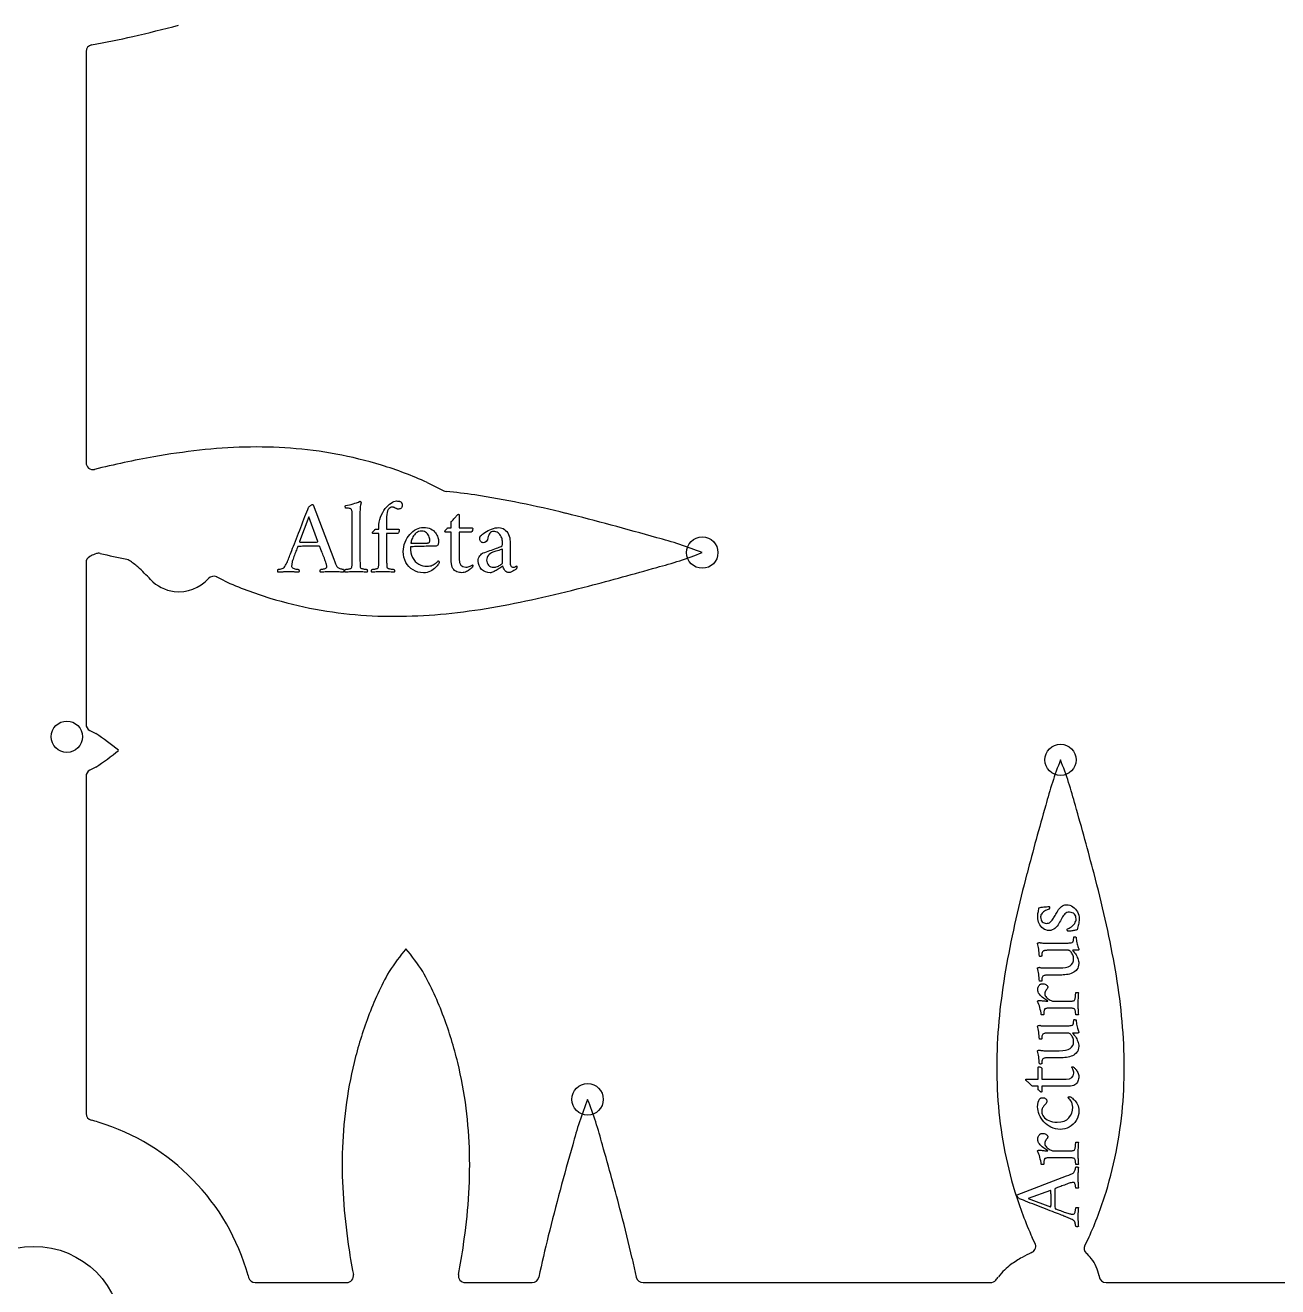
# Model space of a CAD drawing. Header units: millimetres. Extents: x -95 to 95, y -94 to 95.
# Drawn here: x -0.31 to 44.93, y 1.74 to 47.32 of the extents above; entities that cross this region are included whole.
import ezdxf

# ---------------------------------------------------------------- set-up
doc = ezdxf.new("R2010")
doc.units = ezdxf.units.MM
for name, color, linetype in [('CUT_INNER', 6, 'Continuous'), ('CUT_OUTER', 1, 'Continuous'), ('ENGRAVE', 7, 'Continuous'), ('TEXT', 5, 'Continuous')]:
    doc.layers.add(name, color=color, linetype=linetype)

msp = doc.modelspace()

# ---------------------------------------------------------------- linework, layer by layer
at = {"layer": 'CUT_INNER'}
for points in [[(1.89, 46.37), (1.89, 31.52)], [(14.206, 30.805), (14.807, 30.5)], [(1.89, 27.905), (1.89, 22.064)], [(2.027, 28.129), (2.014, 28.122)], [(2.262, 28.231), (2.202, 28.21)], [(6.886, 27.246), (6.608, 27.387)], [(2.027, 21.841), (2.238, 21.734), (2.243, 21.731)], [(2.243, 20.515), (2.238, 20.512), (2.027, 20.405)], [(1.89, 20.182), (1.89, 8.001)], [(36.164, 3.32), (36.062, 3.519)], [(38.109, 3.519), (37.967, 3.24)], [(21.617, 2.759), (21.763, 2.087)], [(7.742, 2.141), (7.759, 2.076)], [(8.001, 1.89), (11.3, 1.89)], [(15.587, 1.89), (18.001, 1.89)], [(22.007, 1.89), (34.557, 1.89)], [(38.48, 2.13), (38.484, 2.107)], [(38.731, 1.89), (49.015, 1.89)]]:
    msp.add_lwpolyline(points, dxfattribs=at)
msp.add_circle((0, 0), 3.2, dxfattribs=at)
for centre, radius, start, end in [((0.001, 27.004), 55.21, 356.5688, 87.7688), ((-8.846, 101.226), 55.708, 282.8934, 284.6343), ((2.14, 46.37), 0.25, 100.8331, 180), ((-3.532, 77.822), 31.71, 280.2171, 282.9694), ((8.717, 7.275), 24.843, 96.3093, 100.1412), ((8.13, 12.558), 19.527, 91.4646, 96.3009), ((8.051, 15.426), 16.659, 85.7895, 91.4474), ((8.147, 16.806), 15.275, 79.549, 85.7682), ((2.14, 31.52), 0.25, 180, 283.3295), ((10.472, -2.54), 34.814, 100.1408, 103.7492), ((8.246, 17.356), 14.716, 72.9472, 79.5389), ((8.57, 18.364), 13.658, 65.6298, 73.0077), ((14.92, 30.723), 0.25, 243.0883, 264.9022), ((13.767, 16.67), 13.85, 81.0108, 85.319), ((11.706, 1.624), 29.035, 78.3392, 81.6318), ((8.841, -12.274), 43.225, 76.11, 78.3432), ((1.238, -43.092), 74.967, 74.82795, 76.124), ((-10.973, -88.532), 122.019, 74.07625, 74.87799), ((18.868, 14.88), 14.392, 68.4851, 75.3655), ((18.865, 41.667), 14.401, 284.6324, 291.5138), ((2.14, 27.905), 0.25, 120.1713, 180), ((2.838, 26.61), 1.721, 111.6708, 118.0935), ((2.345, 27.995), 0.25, 76.6705, 109.2291), ((8.383, 52.828), 25.306, 256.3307, 258.5562), ((3.309, 27.78), 0.25, 55.0999, 77.7877), ((1.912, 25.672), 2.779, 48.3921, 56.338), ((0.144, 23.639), 5.473, 41.8727, 48.6957), ((6.495, 27.164), 0.25, 63.0883, 136.5131), ((-7.343, 131.999), 108.454, 284.62286, 285.97313), ((5.248, 28.272), 1.42, 223.6319, 262.8055), ((5.247, 28.268), 1.416, 262.8162, 318.8569), ((12.522, 39.687), 13.658, 245.6298, 253.0077), ((5.963, 80.96), 55.708, 282.8934, 284.6343), ((12.846, 40.695), 14.716, 252.9472, 259.5389), ((10.617, 60.605), 34.829, 280.1411, 282.9016), ((12.945, 41.245), 15.275, 259.549, 265.7682), ((13.04, 42.625), 16.659, 265.7895, 271.4474), ((12.962, 45.492), 19.527, 271.4646, 276.3009), ((12.375, 50.775), 24.843, 276.3093, 280.1412), ((2.14, 22.064), 0.25, 180, 243.0883), ((-4.556, 11.689), 12.127, 51.0741, 55.9038), ((-3.502, 29.134), 10.358, 303.6833, 309.3388), ((50.475, 15.5), 14.392, 158.4851, 165.3655), ((23.688, 15.497), 14.401, 14.6324, 21.5138), ((2.14, 20.182), 0.25, 116.9117, 180), ((146.995, -12.4), 114.859, 164.06374, 165.33866), ((-66.645, -10.71), 108.454, 14.62286, 15.97313), ((89.81, 2.587), 55.744, 165.3647, 167.1034), ((-15.605, 2.595), 55.708, 12.8934, 14.6343), ((69.446, 7.245), 34.853, 167.0953, 169.8519), ((4.749, 7.25), 34.829, 10.1411, 12.9016), ((22.878, 6.333), 12.127, 141.0741, 145.9038), ((5.433, 7.386), 10.358, 33.6833, 39.3388), ((59.609, 9.005), 24.86, 169.8518, 173.6783), ((14.579, 9.008), 24.843, 6.3093, 10.1412), ((23.058, 7.425), 11.707, 150.8308, 159.6759), ((3.822, 7.421), 11.715, 20.2893, 29.1677), ((25.576, 6.434), 14.413, 159.4599, 166.3012), ((1.306, 6.433), 14.418, 13.671, 20.5066), ((54.321, 9.594), 19.54, 173.6867, 178.517), ((19.862, 9.595), 19.527, 1.4646, 6.3009), ((51.449, 9.673), 16.666, 178.5342, 184.1868), ((22.73, 9.673), 16.659, 355.7895, 1.4474), ((26.09, 6.306), 14.942, 166.291, 172.7042), ((0.795, 6.306), 14.944, 7.2704, 13.6809), ((33.393, 3.233), 14.392, 158.4851, 165.3655), ((6.607, 3.23), 14.401, 14.6324, 21.5138), ((50.065, 9.578), 15.279, 184.2082, 190.4241), ((24.11, 9.577), 15.275, 349.549, 355.7682), ((2.14, 8.001), 0.25, 180, 255.2344), ((0.701, 2.415), 5.518, 72.7936, 75.5663), ((26.963, 6.2), 15.822, 172.7229, 178.6949), ((-0.081, 6.199), 15.827, 1.2838, 7.2516), ((0, 0), 8.032, 15.4578, 73.1141), ((136.805, -26.608), 122.019, 164.07625, 164.87799), ((-83.726, -22.977), 108.454, 14.62286, 15.97313), ((29.003, 6.16), 17.862, 178.7153, 183.9918), ((-2.126, 6.16), 17.872, 355.9927, 1.2634), ((49.513, 9.479), 14.719, 190.4343, 197.0232), ((24.66, 9.479), 14.716, 342.9472, 349.5389), ((91.366, -14.396), 74.967, 164.82795, 166.124), ((48.507, 9.156), 13.662, 196.9624, 204.3697), ((25.668, 9.154), 13.658, 335.6298, 343.0077), ((32.918, 6.438), 21.787, 184.0048, 188.3547), ((-6.046, 6.439), 21.802, 351.6358, 355.9798), ((-32.686, -9.672), 55.708, 12.8934, 14.6343), ((30.39, 5.926), 19.212, 187.9391, 191.2213), ((-3.486, 5.922), 19.195, 348.7783, 352.0509), ((56.791, -5.904), 39.365, 166.0551, 168.2876), ((35.941, 3.206), 0.25, 299.9102, 26.9117), ((38.19, 3.127), 0.25, 153.0883, 227.0055), ((37.473, -0.364), 3.629, 119.2764, 126.8527), ((38.128, -1.503), 4.943, 115.0498, 119.4512), ((35.799, 3.489), 0.566, 294.6902, 298.0704), ((37.158, 1.942), 1.322, 38.1174, 49.2807), ((37.086, 1.879), 1.417, 10.1952, 38.3202), ((36.685, 0.632), 2.357, 133.3777, 141.4863), ((36.968, 0.325), 2.775, 127.0595, 133.2792), ((8.001, 2.14), 0.25, 194.7656, 270), ((11.3, 2.14), 0.25, 270, 10.8331), ((15.587, 2.14), 0.25, 169.1669, 270), ((18.001, 2.14), 0.25, 270, 347.7877), ((22.007, 2.14), 0.25, 192.2123, 270), ((34.557, 2.14), 0.25, 270, 319.883), ((27.534, 7.585), 9.136, 322.1481, 323.1013), ((38.731, 2.14), 0.25, 187.6305, 270)]:
    msp.add_arc(centre, radius, start, end, dxfattribs=at)
at = {"layer": 'CUT_OUTER'}
msp.add_arc((0, 0), 94.5, 1.40671, 88.24265, dxfattribs=at)
at = {"layer": 'ENGRAVE'}
for centre, radius in [((0, 27.004), 62.336), ((24.147, 28.269), 0.567), ((1.197, 21.615), 0.567), ((37.086, 20.779), 0.567), ((20.004, 8.512), 0.567)]:
    msp.add_circle(centre, radius, dxfattribs=at)
at = {"layer": 'TEXT'}
for points in [[(11.502, 29.621), (11.502, 29.642), (11.501, 29.666), (11.501, 29.692), (11.5, 29.72), (11.498, 29.748), (11.495, 29.773), (11.49, 29.794), (11.483, 29.813), (11.472, 29.831), (11.455, 29.846), (11.432, 29.858), (11.402, 29.865), (11.368, 29.87), (11.334, 29.874), (11.298, 29.876), (11.261, 29.877), (11.259, 29.88), (11.258, 29.888), (11.256, 29.903), (11.255, 29.924), (11.255, 29.945), (11.257, 29.96), (11.26, 29.97), (11.265, 29.974), (11.334, 29.984), (11.402, 29.996), (11.469, 30.011), (11.536, 30.029), (11.601, 30.05), (11.664, 30.072), (11.725, 30.096), (11.784, 30.121), (11.792, 30.12), (11.799, 30.116), (11.806, 30.11), (11.812, 30.101), (11.818, 30.09), (11.822, 30.08), (11.825, 30.071), (11.826, 30.061), (11.824, 30.056), (11.82, 30.04), (11.814, 30.015), (11.805, 29.978), (11.796, 29.932), (11.789, 29.878), (11.786, 29.814), (11.784, 29.741), (11.784, 27.994), (11.784, 27.953), (11.785, 27.914), (11.785, 27.876), (11.786, 27.84), (11.788, 27.806), (11.791, 27.775), (11.796, 27.747), (11.803, 27.723), (11.809, 27.714), (11.82, 27.705), (11.836, 27.697), (11.858, 27.689), (11.882, 27.682), (11.906, 27.677), (11.932, 27.672), (11.959, 27.669), (11.985, 27.666), (12.006, 27.664), (12.023, 27.663), (12.036, 27.663), (12.041, 27.654), (12.045, 27.642), (12.048, 27.628), (12.05, 27.61), (12.05, 27.593), (12.047, 27.578), (12.043, 27.567), (12.036, 27.558), (11.982, 27.561), (11.93, 27.565), (11.882, 27.568), (11.837, 27.571), (11.792, 27.573), (11.745, 27.575), (11.694, 27.576), (11.641, 27.576), (11.59, 27.576), (11.541, 27.575), (11.495, 27.573), (11.451, 27.571), (11.407, 27.568), (11.359, 27.565), (11.308, 27.561), (11.253, 27.558), (11.247, 27.567), (11.242, 27.578), (11.24, 27.593), (11.24, 27.61), (11.242, 27.628), (11.244, 27.642), (11.248, 27.654), (11.253, 27.663), (11.267, 27.663), (11.283, 27.664), (11.304, 27.666), (11.329, 27.669), (11.355, 27.672), (11.38, 27.677), (11.406, 27.682), (11.43, 27.689), (11.452, 27.697), (11.468, 27.705), (11.478, 27.714), (11.483, 27.723), (11.49, 27.747), (11.495, 27.775), (11.498, 27.806), (11.5, 27.84), (11.501, 27.876), (11.501, 27.914), (11.502, 27.953), (11.502, 27.994)], [(13.102, 30.133), (13.14, 30.132), (13.17, 30.131), (13.193, 30.128), (13.209, 30.125), (13.222, 30.12), (13.238, 30.112), (13.255, 30.101), (13.275, 30.087), (13.281, 30.081), (13.287, 30.072), (13.293, 30.06), (13.3, 30.046), (13.305, 30.031), (13.309, 30.016), (13.312, 30.001), (13.313, 29.986), (13.309, 29.942), (13.299, 29.906), (13.282, 29.88), (13.258, 29.863), (13.232, 29.853), (13.208, 29.845), (13.186, 29.84), (13.166, 29.839), (13.153, 29.84), (13.139, 29.842), (13.126, 29.845), (13.113, 29.85), (13.1, 29.856), (13.086, 29.863), (13.072, 29.869), (13.057, 29.877), (13.042, 29.885), (13.029, 29.893), (13.018, 29.898), (13.008, 29.903), (12.997, 29.906), (12.984, 29.909), (12.969, 29.91), (12.951, 29.91), (12.911, 29.905), (12.874, 29.889), (12.839, 29.862), (12.806, 29.824), (12.779, 29.775), (12.761, 29.716), (12.75, 29.645), (12.748, 29.564), (12.748, 29.109), (13.185, 29.109), (13.191, 29.107), (13.196, 29.101), (13.199, 29.092), (13.2, 29.078), (13.2, 29.075), (13.2, 29.072), (13.2, 29.069), (13.2, 29.067), (13.197, 29.038), (13.188, 29.01), (13.172, 28.983), (13.151, 28.958), (12.748, 28.958), (12.748, 27.994), (12.748, 27.953), (12.748, 27.914), (12.749, 27.876), (12.75, 27.84), (12.752, 27.806), (12.755, 27.775), (12.76, 27.747), (12.767, 27.723), (12.773, 27.714), (12.785, 27.705), (12.802, 27.697), (12.825, 27.689), (12.851, 27.682), (12.878, 27.677), (12.906, 27.672), (12.934, 27.669), (12.961, 27.666), (12.984, 27.664), (13.002, 27.663), (13.015, 27.663), (13.02, 27.654), (13.024, 27.642), (13.027, 27.628), (13.028, 27.61), (13.028, 27.593), (13.026, 27.578), (13.022, 27.567), (13.015, 27.558), (12.96, 27.561), (12.907, 27.565), (12.856, 27.568), (12.808, 27.571), (12.76, 27.573), (12.71, 27.575), (12.659, 27.576), (12.605, 27.576), (12.553, 27.576), (12.505, 27.575), (12.458, 27.573), (12.415, 27.571), (12.371, 27.568), (12.323, 27.565), (12.272, 27.561), (12.217, 27.558), (12.211, 27.567), (12.206, 27.578), (12.204, 27.593), (12.204, 27.61), (12.206, 27.628), (12.208, 27.642), (12.212, 27.654), (12.217, 27.663), (12.23, 27.663), (12.247, 27.664), (12.268, 27.666), (12.292, 27.669), (12.319, 27.672), (12.344, 27.677), (12.369, 27.682), (12.394, 27.689), (12.416, 27.697), (12.432, 27.705), (12.442, 27.714), (12.447, 27.723), (12.454, 27.747), (12.459, 27.775), (12.462, 27.806), (12.464, 27.84), (12.464, 27.876), (12.465, 27.914), (12.466, 27.953), (12.466, 27.994), (12.466, 28.958), (12.251, 28.958), (12.248, 28.959), (12.244, 28.961), (12.242, 28.965), (12.24, 28.971), (12.238, 28.977), (12.237, 28.983), (12.236, 28.988), (12.236, 28.992), (12.237, 28.997), (12.242, 29.005), (12.249, 29.015), (12.258, 29.028), (12.27, 29.042), (12.282, 29.055), (12.293, 29.069), (12.306, 29.082), (12.316, 29.094), (12.324, 29.102), (12.329, 29.107), (12.33, 29.109), (12.466, 29.109), (12.466, 29.18), (12.47, 29.278), (12.482, 29.373), (12.503, 29.465), (12.531, 29.553), (12.567, 29.637), (12.606, 29.715), (12.65, 29.788), (12.699, 29.856), (12.75, 29.917), (12.803, 29.972), (12.856, 30.019), (12.91, 30.059), (12.963, 30.091), (13.012, 30.114), (13.059, 30.128), (13.102, 30.133)], [(9.22, 28.081), (9.223, 28.087), (9.229, 28.104), (9.241, 28.133), (9.256, 28.173), (9.275, 28.223), (9.298, 28.282), (9.323, 28.349), (9.352, 28.423), (9.383, 28.505), (9.417, 28.59), (9.452, 28.681), (9.489, 28.775), (9.528, 28.873), (9.567, 28.972), (9.606, 29.073), (9.646, 29.174), (9.685, 29.276), (9.723, 29.375), (9.761, 29.473), (9.798, 29.568), (9.834, 29.659), (9.867, 29.745), (9.899, 29.825), (9.928, 29.899), (9.938, 29.915), (9.952, 29.931), (9.971, 29.949), (9.994, 29.967), (10.018, 29.983), (10.039, 29.995), (10.056, 30.002), (10.071, 30.005), (10.075, 30.005), (10.077, 30.004), (10.079, 30.004), (10.081, 30.003), (10.082, 30.002), (10.084, 30), (10.087, 29.999), (10.09, 29.997), (10.839, 28.032), (10.876, 27.935), (10.904, 27.863), (10.923, 27.814), (10.933, 27.791), (10.945, 27.771), (10.961, 27.752), (10.982, 27.735), (11.007, 27.719), (11.034, 27.705), (11.061, 27.694), (11.089, 27.684), (11.116, 27.676), (11.141, 27.67), (11.161, 27.666), (11.176, 27.664), (11.186, 27.663), (11.192, 27.652), (11.196, 27.639), (11.198, 27.623), (11.197, 27.605), (11.195, 27.587), (11.193, 27.573), (11.191, 27.563), (11.189, 27.558), (11.136, 27.561), (11.086, 27.565), (11.038, 27.568), (10.994, 27.571), (10.948, 27.573), (10.899, 27.575), (10.845, 27.576), (10.787, 27.576), (10.725, 27.576), (10.669, 27.575), (10.619, 27.573), (10.574, 27.571), (10.529, 27.568), (10.478, 27.565), (10.422, 27.561), (10.361, 27.558), (10.355, 27.567), (10.35, 27.578), (10.348, 27.593), (10.348, 27.61), (10.35, 27.628), (10.353, 27.642), (10.358, 27.654), (10.365, 27.663), (10.384, 27.664), (10.408, 27.666), (10.437, 27.67), (10.47, 27.676), (10.503, 27.683), (10.53, 27.692), (10.552, 27.701), (10.568, 27.712), (10.575, 27.721), (10.579, 27.733), (10.582, 27.747), (10.583, 27.765), (10.582, 27.785), (10.577, 27.81), (10.569, 27.842), (10.559, 27.879), (10.546, 27.921), (10.531, 27.965), (10.515, 28.012), (10.497, 28.062), (10.478, 28.113), (10.459, 28.162), (10.44, 28.211), (10.421, 28.26), (10.403, 28.306), (10.387, 28.347), (10.372, 28.385), (10.359, 28.418), (10.348, 28.445), (10.341, 28.464), (10.336, 28.476), (10.335, 28.48), (10.334, 28.48), (10.333, 28.482), (10.331, 28.484), (10.327, 28.487), (10.323, 28.491), (10.32, 28.493), (10.316, 28.494), (10.312, 28.495), (10.282, 28.497), (10.249, 28.498), (10.213, 28.498), (10.173, 28.499), (10.132, 28.499), (10.093, 28.499), (10.055, 28.499), (10.018, 28.499), (10.009, 28.499), (10, 28.499), (9.99, 28.499), (9.981, 28.499), (9.972, 28.499), (9.963, 28.499), (9.955, 28.499), (9.947, 28.499), (9.893, 28.499), (9.842, 28.498), (9.797, 28.498), (9.755, 28.497), (9.713, 28.496), (9.665, 28.494), (9.611, 28.491), (9.552, 28.487), (9.55, 28.487), (9.547, 28.486), (9.544, 28.484), (9.54, 28.482), (9.537, 28.479), (9.535, 28.478), (9.533, 28.477), (9.533, 28.476), (9.531, 28.471), (9.526, 28.457), (9.517, 28.434), (9.505, 28.401), (9.49, 28.361), (9.473, 28.319), (9.456, 28.272), (9.437, 28.222), (9.418, 28.171), (9.4, 28.122), (9.383, 28.074), (9.367, 28.028), (9.352, 27.983), (9.339, 27.942), (9.33, 27.904), (9.324, 27.87), (9.32, 27.84), (9.317, 27.813), (9.315, 27.789), (9.315, 27.768), (9.318, 27.749), (9.329, 27.731), (9.347, 27.716), (9.373, 27.703), (9.402, 27.691), (9.432, 27.682), (9.463, 27.675), (9.493, 27.671), (9.521, 27.667), (9.544, 27.665), (9.56, 27.663), (9.57, 27.663), (9.574, 27.657), (9.577, 27.647), (9.58, 27.634), (9.582, 27.616), (9.583, 27.597), (9.583, 27.581), (9.581, 27.568), (9.578, 27.558), (9.543, 27.559), (9.512, 27.561), (9.482, 27.563), (9.456, 27.565), (9.43, 27.567), (9.405, 27.569), (9.379, 27.571), (9.354, 27.573), (9.327, 27.574), (9.295, 27.575), (9.26, 27.576), (9.22, 27.576), (9.181, 27.576), (9.144, 27.575), (9.111, 27.574), (9.081, 27.573), (9.053, 27.571), (9.025, 27.569), (8.996, 27.567), (8.968, 27.565), (8.938, 27.563), (8.904, 27.561), (8.867, 27.559), (8.825, 27.558), (8.822, 27.563), (8.819, 27.573), (8.818, 27.587), (8.818, 27.605), (8.818, 27.623), (8.819, 27.639), (8.822, 27.652), (8.825, 27.663), (8.845, 27.664), (8.871, 27.667), (8.902, 27.672), (8.94, 27.68), (8.977, 27.69), (9.007, 27.702), (9.031, 27.717), (9.047, 27.735), (9.074, 27.771), (9.099, 27.81), (9.122, 27.851), (9.143, 27.895), (9.163, 27.939), (9.182, 27.985), (9.201, 28.032), (9.22, 28.081)], [(15.364, 29.158), (15.839, 29.158), (15.847, 29.155), (15.853, 29.147), (15.856, 29.134), (15.858, 29.116), (15.854, 29.088), (15.844, 29.061), (15.828, 29.034), (15.805, 29.007), (15.364, 29.007), (15.364, 28.043), (15.38, 27.911), (15.426, 27.817), (15.502, 27.761), (15.609, 27.742), (15.65, 27.744), (15.688, 27.75), (15.725, 27.761), (15.76, 27.776), (15.791, 27.792), (15.815, 27.805), (15.834, 27.816), (15.846, 27.825), (15.851, 27.822), (15.855, 27.817), (15.857, 27.811), (15.858, 27.802), (15.857, 27.783), (15.854, 27.767), (15.849, 27.755), (15.843, 27.746), (15.828, 27.73), (15.809, 27.711), (15.787, 27.69), (15.762, 27.667), (15.733, 27.643), (15.702, 27.621), (15.668, 27.6), (15.632, 27.58), (15.593, 27.564), (15.553, 27.552), (15.51, 27.545), (15.466, 27.543), (15.419, 27.545), (15.373, 27.551), (15.328, 27.561), (15.284, 27.576), (15.241, 27.597), (15.203, 27.623), (15.169, 27.657), (15.139, 27.697), (15.114, 27.745), (15.096, 27.801), (15.086, 27.867), (15.082, 27.942), (15.082, 29.007), (14.867, 29.007), (14.864, 29.008), (14.861, 29.01), (14.858, 29.014), (14.856, 29.02), (14.855, 29.026), (14.853, 29.032), (14.853, 29.037), (14.852, 29.041), (14.854, 29.046), (14.858, 29.054), (14.865, 29.064), (14.875, 29.077), (14.886, 29.091), (14.898, 29.104), (14.91, 29.118), (14.922, 29.131), (14.933, 29.143), (14.94, 29.151), (14.945, 29.156), (14.947, 29.158), (15.082, 29.158), (15.082, 29.387), (15.102, 29.409), (15.123, 29.432), (15.146, 29.457), (15.171, 29.483), (15.195, 29.51), (15.219, 29.536), (15.242, 29.561), (15.263, 29.585), (15.281, 29.606), (15.295, 29.621), (15.304, 29.631), (15.308, 29.636), (15.316, 29.642), (15.324, 29.647), (15.334, 29.65), (15.344, 29.651), (15.353, 29.65), (15.359, 29.648), (15.363, 29.644), (15.364, 29.64)], [(9.939, 29.56), (9.604, 28.664), (9.604, 28.664), (9.605, 28.663), (9.605, 28.66), (9.606, 28.657), (9.607, 28.654), (9.609, 28.651), (9.61, 28.65), (9.612, 28.649), (9.649, 28.648), (9.691, 28.646), (9.735, 28.645), (9.783, 28.644), (9.831, 28.643), (9.873, 28.642), (9.911, 28.642), (9.943, 28.642), (9.985, 28.642), (10.025, 28.643), (10.063, 28.644), (10.099, 28.646), (10.135, 28.647), (10.172, 28.649), (10.211, 28.651), (10.252, 28.653), (10.255, 28.654), (10.258, 28.655), (10.26, 28.658), (10.261, 28.663), (10.262, 28.667), (10.263, 28.67), (10.263, 28.671), (10.263, 28.672)], [(13.606, 28.48), (13.61, 28.368), (13.624, 28.265), (13.649, 28.172), (13.685, 28.088), (13.73, 28.014), (13.782, 27.951), (13.841, 27.897), (13.908, 27.853), (13.979, 27.819), (14.052, 27.795), (14.129, 27.781), (14.209, 27.776), (14.258, 27.778), (14.306, 27.785), (14.351, 27.796), (14.393, 27.812), (14.433, 27.83), (14.469, 27.85), (14.502, 27.872), (14.532, 27.895), (14.559, 27.917), (14.58, 27.936), (14.598, 27.953), (14.611, 27.968), (14.614, 27.967), (14.618, 27.965), (14.622, 27.96), (14.628, 27.955), (14.634, 27.948), (14.638, 27.939), (14.641, 27.93), (14.642, 27.919), (14.64, 27.903), (14.636, 27.887), (14.629, 27.869), (14.619, 27.851), (14.6, 27.823), (14.576, 27.793), (14.547, 27.761), (14.514, 27.725), (14.476, 27.689), (14.433, 27.656), (14.385, 27.625), (14.333, 27.595), (14.276, 27.57), (14.215, 27.553), (14.15, 27.542), (14.081, 27.539), (13.976, 27.545), (13.878, 27.564), (13.786, 27.596), (13.7, 27.64), (13.622, 27.696), (13.553, 27.76), (13.492, 27.833), (13.441, 27.915), (13.399, 28.004), (13.37, 28.099), (13.352, 28.198), (13.347, 28.303), (13.351, 28.394), (13.363, 28.481), (13.384, 28.566), (13.412, 28.647), (13.448, 28.725), (13.489, 28.797), (13.534, 28.864), (13.586, 28.926), (13.64, 28.982), (13.698, 29.032), (13.758, 29.075), (13.821, 29.112), (13.884, 29.142), (13.947, 29.163), (14.009, 29.176), (14.069, 29.18), (14.149, 29.177), (14.22, 29.166), (14.285, 29.148), (14.342, 29.124), (14.393, 29.094), (14.438, 29.061), (14.478, 29.024), (14.512, 28.984), (14.54, 28.943), (14.564, 28.902), (14.584, 28.86), (14.598, 28.819), (14.609, 28.779), (14.617, 28.742), (14.621, 28.709), (14.623, 28.679), (14.622, 28.642), (14.618, 28.609), (14.612, 28.58), (14.604, 28.555), (14.592, 28.535), (14.577, 28.52), (14.557, 28.511), (14.532, 28.506), (14.511, 28.505), (14.482, 28.503), (14.444, 28.502), (14.399, 28.501), (14.347, 28.5), (14.292, 28.498), (14.233, 28.497), (14.171, 28.495), (14.107, 28.493), (14.044, 28.491), (13.981, 28.489), (13.919, 28.487), (13.859, 28.486), (13.804, 28.484), (13.754, 28.483), (13.708, 28.482), (13.669, 28.481), (13.639, 28.48), (13.618, 28.48), (13.606, 28.48)], [(13.625, 28.615), (14.224, 28.615), (14.24, 28.617), (14.255, 28.62), (14.269, 28.626), (14.282, 28.634), (14.293, 28.646), (14.301, 28.661), (14.307, 28.679), (14.31, 28.702), (14.31, 28.727), (14.306, 28.757), (14.297, 28.791), (14.284, 28.83), (14.267, 28.87), (14.245, 28.909), (14.219, 28.946), (14.188, 28.981), (14.152, 29.01), (14.11, 29.031), (14.063, 29.044), (14.009, 29.048), (13.953, 29.044), (13.903, 29.032), (13.857, 29.011), (13.817, 28.983), (13.781, 28.948), (13.75, 28.912), (13.722, 28.873), (13.698, 28.832), (13.678, 28.791), (13.662, 28.752), (13.648, 28.715), (13.638, 28.681), (13.631, 28.652), (13.627, 28.632), (13.624, 28.62), (13.625, 28.615)], [(16.803, 29.173), (16.855, 29.168), (16.905, 29.156), (16.953, 29.134), (17, 29.105), (17.044, 29.068), (17.084, 29.026), (17.119, 28.978), (17.149, 28.924), (17.174, 28.866), (17.191, 28.804), (17.202, 28.738), (17.205, 28.668), (17.205, 27.911), (17.207, 27.877), (17.212, 27.845), (17.22, 27.816), (17.232, 27.789), (17.247, 27.767), (17.267, 27.751), (17.29, 27.741), (17.318, 27.738), (17.343, 27.74), (17.365, 27.744), (17.385, 27.751), (17.401, 27.761), (17.415, 27.771), (17.426, 27.779), (17.434, 27.784), (17.439, 27.787), (17.442, 27.787), (17.445, 27.784), (17.448, 27.781), (17.45, 27.776), (17.452, 27.77), (17.453, 27.765), (17.454, 27.761), (17.454, 27.757), (17.453, 27.737), (17.449, 27.718), (17.443, 27.701), (17.435, 27.686), (17.422, 27.675), (17.405, 27.663), (17.385, 27.649), (17.362, 27.633), (17.336, 27.616), (17.31, 27.601), (17.283, 27.586), (17.256, 27.573), (17.23, 27.561), (17.205, 27.553), (17.182, 27.548), (17.16, 27.546), (17.122, 27.551), (17.085, 27.566), (17.051, 27.591), (17.019, 27.625), (16.991, 27.665), (16.968, 27.705), (16.95, 27.746), (16.938, 27.787), (16.928, 27.778), (16.913, 27.765), (16.893, 27.75), (16.869, 27.731), (16.84, 27.71), (16.81, 27.689), (16.777, 27.668), (16.742, 27.646), (16.707, 27.625), (16.671, 27.605), (16.636, 27.587), (16.601, 27.571), (16.568, 27.557), (16.537, 27.547), (16.508, 27.541), (16.483, 27.539), (16.396, 27.546), (16.316, 27.569), (16.243, 27.608), (16.178, 27.661), (16.123, 27.726), (16.084, 27.797), (16.061, 27.875), (16.053, 27.96), (16.057, 28.015), (16.069, 28.065), (16.088, 28.112), (16.116, 28.154), (16.146, 28.191), (16.177, 28.221), (16.208, 28.243), (16.238, 28.258), (16.292, 28.277), (16.349, 28.297), (16.41, 28.317), (16.473, 28.339), (16.537, 28.36), (16.599, 28.382), (16.659, 28.403), (16.716, 28.423), (16.769, 28.443), (16.814, 28.46), (16.852, 28.475), (16.882, 28.487), (16.895, 28.493), (16.906, 28.5), (16.914, 28.508), (16.919, 28.516), (16.923, 28.526), (16.925, 28.541), (16.926, 28.559), (16.927, 28.582), (16.927, 28.679), (16.924, 28.721), (16.916, 28.762), (16.904, 28.803), (16.885, 28.843), (16.863, 28.882), (16.837, 28.918), (16.806, 28.95), (16.773, 28.979), (16.735, 29.003), (16.696, 29.02), (16.655, 29.03), (16.611, 29.033), (16.567, 29.03), (16.529, 29.018), (16.497, 28.999), (16.471, 28.973), (16.45, 28.94), (16.433, 28.901), (16.418, 28.855), (16.407, 28.804), (16.384, 28.726), (16.347, 28.671), (16.297, 28.638), (16.234, 28.627), (16.206, 28.63), (16.181, 28.639), (16.16, 28.654), (16.142, 28.676), (16.128, 28.701), (16.118, 28.727), (16.112, 28.753), (16.11, 28.781), (16.11, 28.788), (16.112, 28.798), (16.114, 28.81), (16.117, 28.824), (16.121, 28.839), (16.126, 28.852), (16.131, 28.863), (16.136, 28.871), (16.168, 28.899), (16.205, 28.929), (16.248, 28.961), (16.298, 28.996), (16.353, 29.03), (16.411, 29.062), (16.472, 29.092), (16.537, 29.12), (16.604, 29.143), (16.67, 29.159), (16.737, 29.169), (16.803, 29.173)], [(16.607, 27.738), (16.64, 27.74), (16.674, 27.746), (16.709, 27.755), (16.746, 27.768), (16.782, 27.784), (16.816, 27.8), (16.846, 27.817), (16.874, 27.834), (16.897, 27.851), (16.914, 27.866), (16.924, 27.878), (16.927, 27.889), (16.927, 28.39), (16.889, 28.378), (16.846, 28.364), (16.798, 28.349), (16.746, 28.333), (16.695, 28.317), (16.651, 28.303), (16.614, 28.291), (16.584, 28.28), (16.537, 28.259), (16.495, 28.234), (16.456, 28.205), (16.422, 28.171), (16.394, 28.133), (16.374, 28.091), (16.362, 28.045), (16.358, 27.994), (16.363, 27.945), (16.376, 27.899), (16.399, 27.855), (16.43, 27.815), (16.468, 27.782), (16.51, 27.758), (16.556, 27.743), (16.607, 27.738)], [(36.263, 15.096), (36.264, 15.143), (36.267, 15.187), (36.271, 15.226), (36.278, 15.262), (36.286, 15.298), (36.293, 15.339), (36.3, 15.386), (36.307, 15.438), (36.346, 15.446), (36.389, 15.453), (36.434, 15.459), (36.483, 15.465), (36.533, 15.47), (36.581, 15.473), (36.627, 15.476), (36.672, 15.479), (36.68, 15.476), (36.685, 15.47), (36.688, 15.459), (36.69, 15.444), (36.689, 15.437), (36.689, 15.43), (36.688, 15.423), (36.686, 15.415), (36.684, 15.408), (36.681, 15.4), (36.677, 15.393), (36.672, 15.386), (36.641, 15.376), (36.608, 15.364), (36.575, 15.348), (36.539, 15.33), (36.505, 15.309), (36.473, 15.286), (36.444, 15.261), (36.418, 15.234), (36.397, 15.205), (36.381, 15.174), (36.372, 15.141), (36.369, 15.106), (36.372, 15.05), (36.384, 15.002), (36.402, 14.962), (36.428, 14.929), (36.46, 14.903), (36.495, 14.885), (36.534, 14.874), (36.577, 14.871), (36.618, 14.873), (36.654, 14.881), (36.687, 14.894), (36.715, 14.912), (36.741, 14.934), (36.765, 14.959), (36.787, 14.988), (36.807, 15.019), (36.827, 15.053), (36.848, 15.088), (36.869, 15.124), (36.891, 15.161), (36.914, 15.199), (36.938, 15.239), (36.963, 15.281), (36.99, 15.325), (37.019, 15.368), (37.049, 15.408), (37.083, 15.444), (37.118, 15.479), (37.157, 15.507), (37.2, 15.527), (37.246, 15.539), (37.297, 15.543), (37.362, 15.539), (37.423, 15.525), (37.481, 15.503), (37.535, 15.472), (37.584, 15.433), (37.628, 15.389), (37.666, 15.339), (37.699, 15.284), (37.725, 15.225), (37.743, 15.163), (37.755, 15.098), (37.758, 15.031), (37.757, 14.975), (37.753, 14.924), (37.746, 14.876), (37.736, 14.833), (37.725, 14.79), (37.714, 14.744), (37.704, 14.695), (37.693, 14.642), (37.673, 14.635), (37.649, 14.628), (37.622, 14.621), (37.591, 14.615), (37.558, 14.608), (37.525, 14.602), (37.492, 14.597), (37.458, 14.592), (37.425, 14.589), (37.396, 14.586), (37.371, 14.584), (37.349, 14.584), (37.34, 14.598), (37.333, 14.613), (37.329, 14.629), (37.328, 14.645), (37.328, 14.653), (37.33, 14.661), (37.332, 14.667), (37.335, 14.673), (37.369, 14.685), (37.404, 14.701), (37.44, 14.721), (37.477, 14.744), (37.512, 14.771), (37.544, 14.802), (37.573, 14.835), (37.599, 14.871), (37.621, 14.909), (37.637, 14.949), (37.646, 14.991), (37.649, 15.035), (37.645, 15.084), (37.634, 15.129), (37.614, 15.169), (37.588, 15.205), (37.553, 15.235), (37.512, 15.257), (37.465, 15.269), (37.41, 15.274), (37.361, 15.27), (37.317, 15.258), (37.279, 15.239), (37.244, 15.212), (37.214, 15.18), (37.185, 15.143), (37.157, 15.103), (37.132, 15.059), (37.107, 15.012), (37.081, 14.965), (37.055, 14.916), (37.028, 14.867), (36.997, 14.819), (36.963, 14.774), (36.926, 14.731), (36.886, 14.691), (36.841, 14.658), (36.79, 14.634), (36.733, 14.619), (36.669, 14.615), (36.61, 14.619), (36.554, 14.632), (36.502, 14.654), (36.454, 14.685), (36.411, 14.722), (36.373, 14.764), (36.34, 14.812), (36.312, 14.864), (36.291, 14.919), (36.275, 14.976), (36.266, 15.035), (36.263, 15.096)], [(36.655, 13.898), (36.653, 13.898), (36.65, 13.898), (36.647, 13.898), (36.642, 13.898), (36.624, 13.897), (36.604, 13.897), (36.582, 13.896), (36.558, 13.894), (36.534, 13.892), (36.513, 13.887), (36.492, 13.881), (36.474, 13.874), (36.453, 13.859), (36.436, 13.84), (36.424, 13.815), (36.416, 13.785), (36.412, 13.754), (36.409, 13.728), (36.407, 13.705), (36.406, 13.686), (36.401, 13.683), (36.393, 13.68), (36.382, 13.679), (36.367, 13.677), (36.352, 13.677), (36.339, 13.679), (36.329, 13.681), (36.321, 13.686), (36.317, 13.75), (36.312, 13.813), (36.305, 13.875), (36.297, 13.935), (36.288, 13.993), (36.277, 14.047), (36.266, 14.097), (36.253, 14.143), (36.255, 14.15), (36.261, 14.156), (36.272, 14.162), (36.287, 14.167), (36.303, 14.172), (36.316, 14.175), (36.326, 14.177), (36.334, 14.178), (36.347, 14.173), (36.365, 14.169), (36.388, 14.165), (36.416, 14.162), (36.448, 14.16), (36.48, 14.158), (36.514, 14.157), (36.55, 14.157), (37.249, 14.157), (37.267, 14.157), (37.29, 14.158), (37.32, 14.159), (37.357, 14.161), (37.397, 14.163), (37.434, 14.166), (37.471, 14.171), (37.506, 14.178), (37.524, 14.186), (37.538, 14.202), (37.548, 14.225), (37.553, 14.254), (37.557, 14.286), (37.559, 14.313), (37.562, 14.336), (37.564, 14.355), (37.564, 14.363), (37.564, 14.369), (37.564, 14.373), (37.564, 14.376), (37.566, 14.379), (37.57, 14.381), (37.575, 14.383), (37.581, 14.384), (37.587, 14.385), (37.593, 14.385), (37.597, 14.386), (37.601, 14.386), (37.604, 14.385), (37.61, 14.384), (37.618, 14.382), (37.629, 14.379), (37.639, 14.375), (37.647, 14.37), (37.651, 14.365), (37.652, 14.358), (37.655, 14.315), (37.661, 14.269), (37.669, 14.222), (37.68, 14.172), (37.692, 14.124), (37.703, 14.079), (37.715, 14.038), (37.726, 14), (37.736, 13.969), (37.742, 13.945), (37.747, 13.931), (37.748, 13.925), (37.747, 13.918), (37.743, 13.913), (37.737, 13.908), (37.729, 13.904), (37.72, 13.902), (37.711, 13.899), (37.702, 13.898), (37.693, 13.898), (37.54, 13.898), (37.534, 13.897), (37.529, 13.897), (37.526, 13.896), (37.524, 13.894), (37.524, 13.893), (37.523, 13.892), (37.523, 13.891), (37.523, 13.891), (37.547, 13.867), (37.572, 13.838), (37.597, 13.805), (37.623, 13.768), (37.649, 13.728), (37.672, 13.686), (37.692, 13.642), (37.711, 13.597), (37.725, 13.552), (37.736, 13.507), (37.742, 13.463), (37.745, 13.42), (37.741, 13.356), (37.729, 13.299), (37.709, 13.249), (37.681, 13.204), (37.648, 13.166), (37.609, 13.132), (37.566, 13.103), (37.518, 13.078), (37.466, 13.058), (37.413, 13.041), (37.358, 13.028), (37.301, 13.018), (37.243, 13.012), (37.187, 13.007), (37.132, 13.004), (37.079, 13.003), (36.655, 13.003), (36.637, 13.003), (36.616, 13.002), (36.593, 13.001), (36.567, 13), (36.54, 12.997), (36.516, 12.992), (36.494, 12.985), (36.474, 12.976), (36.453, 12.961), (36.436, 12.942), (36.424, 12.917), (36.416, 12.887), (36.412, 12.857), (36.409, 12.83), (36.407, 12.807), (36.406, 12.788), (36.401, 12.785), (36.393, 12.782), (36.382, 12.781), (36.367, 12.779), (36.352, 12.779), (36.339, 12.781), (36.329, 12.784), (36.321, 12.788), (36.317, 12.852), (36.312, 12.915), (36.305, 12.977), (36.297, 13.037), (36.288, 13.095), (36.277, 13.149), (36.266, 13.199), (36.253, 13.245), (36.254, 13.252), (36.259, 13.259), (36.268, 13.265), (36.28, 13.271), (36.293, 13.276), (36.304, 13.28), (36.313, 13.282), (36.321, 13.283), (36.334, 13.278), (36.353, 13.274), (36.379, 13.27), (36.41, 13.266), (36.444, 13.263), (36.479, 13.261), (36.514, 13.26), (36.55, 13.259), (37.041, 13.259), (37.166, 13.264), (37.272, 13.279), (37.361, 13.304), (37.432, 13.339), (37.487, 13.385), (37.526, 13.443), (37.549, 13.512), (37.557, 13.594), (37.555, 13.631), (37.55, 13.667), (37.541, 13.703), (37.528, 13.737), (37.512, 13.77), (37.495, 13.8), (37.476, 13.827), (37.454, 13.851), (37.433, 13.872), (37.412, 13.886), (37.392, 13.895), (37.373, 13.898)], [(36.263, 12.467), (36.265, 12.499), (36.27, 12.53), (36.279, 12.56), (36.292, 12.59), (36.307, 12.617), (36.324, 12.639), (36.342, 12.658), (36.362, 12.672), (36.369, 12.675), (36.378, 12.678), (36.388, 12.68), (36.399, 12.682), (36.411, 12.684), (36.424, 12.685), (36.437, 12.685), (36.451, 12.685), (36.493, 12.683), (36.53, 12.675), (36.56, 12.662), (36.584, 12.643), (36.602, 12.623), (36.614, 12.604), (36.622, 12.588), (36.625, 12.573), (36.623, 12.556), (36.619, 12.54), (36.611, 12.524), (36.601, 12.508), (36.589, 12.493), (36.579, 12.478), (36.569, 12.464), (36.56, 12.45), (36.552, 12.438), (36.544, 12.426), (36.537, 12.413), (36.531, 12.4), (36.526, 12.386), (36.522, 12.369), (36.52, 12.35), (36.519, 12.327), (36.523, 12.292), (36.534, 12.258), (36.553, 12.226), (36.579, 12.196), (36.609, 12.167), (36.641, 12.141), (36.675, 12.118), (36.71, 12.098), (36.744, 12.082), (36.773, 12.07), (36.798, 12.063), (36.819, 12.061), (37.335, 12.061), (37.372, 12.061), (37.407, 12.061), (37.442, 12.062), (37.475, 12.062), (37.506, 12.064), (37.534, 12.067), (37.559, 12.072), (37.581, 12.078), (37.589, 12.085), (37.597, 12.098), (37.604, 12.119), (37.611, 12.146), (37.618, 12.177), (37.623, 12.209), (37.627, 12.242), (37.63, 12.276), (37.633, 12.307), (37.634, 12.332), (37.635, 12.351), (37.635, 12.365), (37.644, 12.369), (37.654, 12.373), (37.667, 12.375), (37.683, 12.377), (37.699, 12.376), (37.712, 12.374), (37.723, 12.37), (37.731, 12.365), (37.728, 12.313), (37.725, 12.261), (37.722, 12.209), (37.719, 12.156), (37.717, 12.104), (37.715, 12.052), (37.714, 12.001), (37.714, 11.951), (37.714, 11.904), (37.715, 11.857), (37.717, 11.812), (37.719, 11.767), (37.722, 11.722), (37.725, 11.675), (37.728, 11.626), (37.731, 11.576), (37.723, 11.57), (37.712, 11.566), (37.699, 11.564), (37.683, 11.564), (37.667, 11.565), (37.654, 11.568), (37.644, 11.571), (37.635, 11.576), (37.635, 11.588), (37.634, 11.604), (37.633, 11.623), (37.63, 11.646), (37.627, 11.67), (37.623, 11.694), (37.618, 11.717), (37.611, 11.74), (37.604, 11.759), (37.597, 11.774), (37.589, 11.783), (37.581, 11.788), (37.559, 11.794), (37.534, 11.798), (37.506, 11.801), (37.475, 11.803), (37.442, 11.804), (37.407, 11.804), (37.372, 11.805), (37.335, 11.805), (36.714, 11.805), (36.695, 11.805), (36.674, 11.804), (36.651, 11.804), (36.625, 11.803), (36.599, 11.801), (36.576, 11.798), (36.556, 11.794), (36.539, 11.788), (36.525, 11.78), (36.513, 11.768), (36.504, 11.751), (36.497, 11.729), (36.491, 11.706), (36.487, 11.682), (36.484, 11.658), (36.483, 11.634), (36.482, 11.612), (36.482, 11.595), (36.481, 11.581), (36.481, 11.572), (36.476, 11.571), (36.468, 11.569), (36.456, 11.567), (36.44, 11.566), (36.425, 11.565), (36.411, 11.566), (36.401, 11.568), (36.392, 11.572), (36.383, 11.637), (36.371, 11.7), (36.357, 11.763), (36.341, 11.825), (36.323, 11.885), (36.302, 11.942), (36.279, 11.996), (36.253, 12.047), (36.254, 12.054), (36.258, 12.06), (36.264, 12.067), (36.273, 12.073), (36.283, 12.078), (36.292, 12.082), (36.3, 12.084), (36.307, 12.085), (36.316, 12.084), (36.332, 12.083), (36.355, 12.081), (36.386, 12.078), (36.42, 12.075), (36.454, 12.071), (36.489, 12.069), (36.524, 12.066), (36.556, 12.064), (36.582, 12.062), (36.601, 12.061), (36.614, 12.061), (36.619, 12.061), (36.622, 12.062), (36.624, 12.064), (36.625, 12.066), (36.624, 12.068), (36.624, 12.07), (36.623, 12.072), (36.621, 12.074), (36.585, 12.093), (36.547, 12.116), (36.507, 12.142), (36.466, 12.172), (36.426, 12.204), (36.388, 12.239), (36.354, 12.275), (36.323, 12.313), (36.296, 12.352), (36.278, 12.391), (36.267, 12.429), (36.263, 12.467)], [(36.655, 10.907), (36.653, 10.907), (36.65, 10.907), (36.647, 10.907), (36.642, 10.907), (36.624, 10.906), (36.604, 10.906), (36.582, 10.905), (36.558, 10.903), (36.534, 10.901), (36.513, 10.896), (36.492, 10.89), (36.474, 10.883), (36.453, 10.868), (36.436, 10.849), (36.424, 10.824), (36.416, 10.794), (36.412, 10.764), (36.409, 10.737), (36.407, 10.714), (36.406, 10.695), (36.401, 10.692), (36.393, 10.689), (36.382, 10.688), (36.367, 10.686), (36.352, 10.686), (36.339, 10.688), (36.329, 10.691), (36.321, 10.695), (36.317, 10.759), (36.312, 10.822), (36.305, 10.884), (36.297, 10.944), (36.288, 11.002), (36.277, 11.056), (36.266, 11.106), (36.253, 11.152), (36.255, 11.159), (36.261, 11.165), (36.272, 11.171), (36.287, 11.176), (36.303, 11.181), (36.316, 11.184), (36.326, 11.186), (36.334, 11.187), (36.347, 11.182), (36.365, 11.178), (36.388, 11.174), (36.416, 11.171), (36.448, 11.169), (36.48, 11.167), (36.514, 11.166), (36.55, 11.166), (37.249, 11.166), (37.267, 11.166), (37.29, 11.167), (37.32, 11.168), (37.357, 11.17), (37.397, 11.172), (37.434, 11.175), (37.471, 11.18), (37.506, 11.187), (37.524, 11.195), (37.538, 11.211), (37.548, 11.234), (37.553, 11.264), (37.557, 11.295), (37.559, 11.322), (37.562, 11.345), (37.564, 11.364), (37.564, 11.372), (37.564, 11.378), (37.564, 11.382), (37.564, 11.385), (37.566, 11.388), (37.57, 11.39), (37.575, 11.392), (37.581, 11.393), (37.587, 11.394), (37.593, 11.395), (37.597, 11.395), (37.601, 11.395), (37.604, 11.395), (37.61, 11.393), (37.618, 11.391), (37.629, 11.388), (37.639, 11.384), (37.647, 11.38), (37.651, 11.374), (37.652, 11.368), (37.655, 11.324), (37.661, 11.278), (37.669, 11.231), (37.68, 11.181), (37.692, 11.133), (37.703, 11.088), (37.715, 11.047), (37.726, 11.009), (37.736, 10.977), (37.742, 10.954), (37.747, 10.94), (37.748, 10.934), (37.747, 10.928), (37.743, 10.922), (37.737, 10.917), (37.729, 10.914), (37.72, 10.911), (37.711, 10.908), (37.702, 10.907), (37.693, 10.907), (37.54, 10.907), (37.534, 10.906), (37.529, 10.906), (37.526, 10.905), (37.524, 10.903), (37.524, 10.902), (37.523, 10.901), (37.523, 10.9), (37.523, 10.9), (37.547, 10.876), (37.572, 10.847), (37.597, 10.814), (37.623, 10.777), (37.649, 10.737), (37.672, 10.695), (37.692, 10.651), (37.711, 10.606), (37.725, 10.56), (37.736, 10.516), (37.742, 10.472), (37.745, 10.429), (37.741, 10.365), (37.729, 10.308), (37.709, 10.258), (37.681, 10.213), (37.648, 10.175), (37.609, 10.141), (37.566, 10.112), (37.518, 10.087), (37.466, 10.067), (37.413, 10.05), (37.358, 10.037), (37.301, 10.027), (37.243, 10.021), (37.187, 10.016), (37.132, 10.013), (37.079, 10.012), (36.655, 10.012), (36.637, 10.012), (36.616, 10.011), (36.593, 10.01), (36.567, 10.009), (36.54, 10.006), (36.516, 10.001), (36.494, 9.994), (36.474, 9.985), (36.453, 9.97), (36.436, 9.951), (36.424, 9.926), (36.416, 9.896), (36.412, 9.866), (36.409, 9.839), (36.407, 9.816), (36.406, 9.797), (36.401, 9.794), (36.393, 9.791), (36.382, 9.79), (36.367, 9.789), (36.352, 9.788), (36.339, 9.79), (36.329, 9.793), (36.321, 9.797), (36.317, 9.861), (36.312, 9.924), (36.305, 9.986), (36.297, 10.046), (36.288, 10.104), (36.277, 10.158), (36.266, 10.208), (36.253, 10.255), (36.254, 10.261), (36.259, 10.268), (36.268, 10.274), (36.28, 10.28), (36.293, 10.285), (36.304, 10.289), (36.313, 10.291), (36.321, 10.292), (36.334, 10.287), (36.353, 10.283), (36.379, 10.279), (36.41, 10.275), (36.444, 10.272), (36.479, 10.27), (36.514, 10.269), (36.55, 10.268), (37.041, 10.268), (37.166, 10.273), (37.272, 10.288), (37.361, 10.313), (37.432, 10.348), (37.487, 10.394), (37.526, 10.452), (37.549, 10.522), (37.557, 10.603), (37.555, 10.64), (37.55, 10.676), (37.541, 10.712), (37.528, 10.746), (37.512, 10.779), (37.495, 10.809), (37.476, 10.836), (37.454, 10.861), (37.433, 10.881), (37.412, 10.895), (37.392, 10.904), (37.373, 10.907)], [(36.28, 9.241), (36.28, 9.671), (36.282, 9.678), (36.289, 9.684), (36.301, 9.687), (36.317, 9.688), (36.343, 9.685), (36.368, 9.676), (36.392, 9.661), (36.416, 9.64), (36.416, 9.241), (37.291, 9.241), (37.41, 9.254), (37.495, 9.296), (37.547, 9.365), (37.564, 9.462), (37.562, 9.499), (37.556, 9.534), (37.546, 9.567), (37.533, 9.599), (37.519, 9.627), (37.507, 9.649), (37.496, 9.666), (37.489, 9.678), (37.491, 9.682), (37.495, 9.685), (37.501, 9.687), (37.509, 9.688), (37.526, 9.687), (37.541, 9.684), (37.552, 9.68), (37.56, 9.674), (37.575, 9.661), (37.592, 9.644), (37.611, 9.624), (37.632, 9.601), (37.654, 9.575), (37.674, 9.546), (37.693, 9.516), (37.711, 9.483), (37.725, 9.448), (37.736, 9.411), (37.742, 9.373), (37.745, 9.333), (37.743, 9.29), (37.737, 9.249), (37.727, 9.207), (37.714, 9.167), (37.696, 9.129), (37.671, 9.094), (37.641, 9.063), (37.605, 9.036), (37.561, 9.013), (37.51, 8.997), (37.45, 8.988), (37.383, 8.984), (36.416, 8.984), (36.416, 8.79), (36.416, 8.787), (36.413, 8.784), (36.41, 8.781), (36.404, 8.78), (36.399, 8.778), (36.394, 8.777), (36.389, 8.776), (36.386, 8.776), (36.381, 8.777), (36.374, 8.781), (36.365, 8.788), (36.353, 8.797), (36.341, 8.807), (36.328, 8.818), (36.316, 8.828), (36.304, 8.839), (36.293, 8.849), (36.286, 8.856), (36.281, 8.86), (36.28, 8.861), (36.28, 8.984), (36.072, 8.984), (36.052, 9.002), (36.031, 9.021), (36.008, 9.042), (35.984, 9.065), (35.96, 9.087), (35.937, 9.109), (35.914, 9.129), (35.892, 9.148), (35.873, 9.165), (35.859, 9.177), (35.85, 9.185), (35.846, 9.189), (35.84, 9.196), (35.836, 9.204), (35.833, 9.213), (35.833, 9.222), (35.833, 9.23), (35.835, 9.236), (35.838, 9.239), (35.843, 9.241)], [(36.434, 8.571), (36.475, 8.569), (36.509, 8.561), (36.537, 8.548), (36.558, 8.53), (36.574, 8.51), (36.585, 8.489), (36.592, 8.467), (36.594, 8.445), (36.591, 8.418), (36.582, 8.392), (36.567, 8.367), (36.546, 8.342), (36.524, 8.319), (36.504, 8.296), (36.486, 8.273), (36.471, 8.25), (36.454, 8.224), (36.44, 8.201), (36.428, 8.18), (36.42, 8.162), (36.414, 8.143), (36.41, 8.12), (36.407, 8.093), (36.406, 8.062), (36.41, 8.018), (36.423, 7.974), (36.444, 7.93), (36.473, 7.887), (36.51, 7.845), (36.553, 7.807), (36.604, 7.773), (36.662, 7.743), (36.727, 7.719), (36.799, 7.701), (36.877, 7.691), (36.963, 7.687), (37.098, 7.697), (37.215, 7.726), (37.312, 7.775), (37.389, 7.844), (37.449, 7.927), (37.492, 8.018), (37.518, 8.118), (37.526, 8.226), (37.522, 8.293), (37.51, 8.354), (37.49, 8.409), (37.461, 8.457), (37.431, 8.499), (37.403, 8.533), (37.379, 8.561), (37.359, 8.582), (37.359, 8.584), (37.362, 8.587), (37.365, 8.591), (37.371, 8.597), (37.377, 8.602), (37.385, 8.606), (37.394, 8.608), (37.403, 8.609), (37.417, 8.607), (37.432, 8.604), (37.448, 8.597), (37.465, 8.588), (37.49, 8.571), (37.517, 8.549), (37.547, 8.523), (37.579, 8.493), (37.611, 8.458), (37.642, 8.419), (37.67, 8.376), (37.697, 8.329), (37.719, 8.277), (37.735, 8.222), (37.745, 8.163), (37.748, 8.1), (37.742, 8.002), (37.724, 7.911), (37.694, 7.826), (37.652, 7.747), (37.601, 7.675), (37.542, 7.612), (37.476, 7.557), (37.403, 7.511), (37.325, 7.474), (37.244, 7.448), (37.161, 7.433), (37.075, 7.427), (36.986, 7.432), (36.9, 7.447), (36.819, 7.471), (36.742, 7.504), (36.671, 7.545), (36.604, 7.592), (36.542, 7.644), (36.485, 7.702), (36.433, 7.764), (36.388, 7.829), (36.35, 7.896), (36.317, 7.965), (36.292, 8.035), (36.274, 8.104), (36.263, 8.171), (36.259, 8.237), (36.264, 8.325), (36.28, 8.404), (36.306, 8.475), (36.341, 8.537), (36.347, 8.542), (36.356, 8.548), (36.366, 8.553), (36.379, 8.559), (36.392, 8.565), (36.406, 8.568), (36.42, 8.57), (36.434, 8.571)], [(36.263, 7.059), (36.265, 7.091), (36.27, 7.122), (36.279, 7.152), (36.292, 7.182), (36.307, 7.208), (36.324, 7.231), (36.342, 7.25), (36.362, 7.264), (36.369, 7.267), (36.378, 7.269), (36.388, 7.272), (36.399, 7.274), (36.411, 7.275), (36.424, 7.276), (36.437, 7.277), (36.451, 7.277), (36.493, 7.274), (36.53, 7.266), (36.56, 7.253), (36.584, 7.234), (36.602, 7.214), (36.614, 7.196), (36.622, 7.179), (36.625, 7.165), (36.623, 7.148), (36.619, 7.131), (36.611, 7.115), (36.601, 7.1), (36.589, 7.085), (36.579, 7.07), (36.569, 7.056), (36.56, 7.042), (36.552, 7.03), (36.544, 7.017), (36.537, 7.005), (36.531, 6.992), (36.526, 6.978), (36.522, 6.961), (36.52, 6.941), (36.519, 6.919), (36.523, 6.884), (36.534, 6.85), (36.553, 6.818), (36.579, 6.787), (36.609, 6.759), (36.641, 6.733), (36.675, 6.71), (36.71, 6.69), (36.744, 6.673), (36.773, 6.662), (36.798, 6.655), (36.819, 6.652), (37.335, 6.652), (37.372, 6.652), (37.407, 6.653), (37.442, 6.653), (37.475, 6.654), (37.506, 6.656), (37.534, 6.659), (37.559, 6.663), (37.581, 6.67), (37.589, 6.676), (37.597, 6.69), (37.604, 6.71), (37.611, 6.738), (37.618, 6.769), (37.623, 6.801), (37.627, 6.834), (37.63, 6.867), (37.633, 6.899), (37.634, 6.924), (37.635, 6.943), (37.635, 6.956), (37.644, 6.961), (37.654, 6.964), (37.667, 6.967), (37.683, 6.968), (37.699, 6.968), (37.712, 6.966), (37.723, 6.962), (37.731, 6.956), (37.728, 6.905), (37.725, 6.853), (37.722, 6.801), (37.719, 6.748), (37.717, 6.696), (37.715, 6.644), (37.714, 6.593), (37.714, 6.543), (37.714, 6.496), (37.715, 6.449), (37.717, 6.404), (37.719, 6.359), (37.722, 6.314), (37.725, 6.267), (37.728, 6.218), (37.731, 6.168), (37.723, 6.162), (37.712, 6.158), (37.699, 6.156), (37.683, 6.156), (37.667, 6.157), (37.654, 6.159), (37.644, 6.163), (37.635, 6.168), (37.635, 6.18), (37.634, 6.195), (37.633, 6.215), (37.63, 6.238), (37.627, 6.262), (37.623, 6.286), (37.618, 6.309), (37.611, 6.331), (37.604, 6.351), (37.597, 6.366), (37.589, 6.375), (37.581, 6.379), (37.559, 6.385), (37.534, 6.39), (37.506, 6.393), (37.475, 6.395), (37.442, 6.395), (37.407, 6.396), (37.372, 6.396), (37.335, 6.396), (36.714, 6.396), (36.695, 6.396), (36.674, 6.396), (36.651, 6.395), (36.625, 6.395), (36.599, 6.393), (36.576, 6.39), (36.556, 6.385), (36.539, 6.379), (36.525, 6.372), (36.513, 6.36), (36.504, 6.343), (36.497, 6.321), (36.491, 6.297), (36.487, 6.273), (36.484, 6.25), (36.483, 6.226), (36.482, 6.204), (36.482, 6.186), (36.481, 6.173), (36.481, 6.164), (36.476, 6.162), (36.468, 6.161), (36.456, 6.159), (36.44, 6.157), (36.425, 6.157), (36.411, 6.157), (36.401, 6.16), (36.392, 6.164), (36.383, 6.229), (36.371, 6.292), (36.357, 6.355), (36.341, 6.417), (36.323, 6.477), (36.302, 6.534), (36.279, 6.588), (36.253, 6.639), (36.254, 6.646), (36.258, 6.652), (36.264, 6.658), (36.273, 6.664), (36.283, 6.67), (36.292, 6.673), (36.3, 6.676), (36.307, 6.676), (36.316, 6.676), (36.332, 6.675), (36.355, 6.673), (36.386, 6.67), (36.42, 6.666), (36.454, 6.663), (36.489, 6.66), (36.524, 6.657), (36.556, 6.655), (36.582, 6.654), (36.601, 6.653), (36.614, 6.652), (36.619, 6.653), (36.622, 6.654), (36.624, 6.655), (36.625, 6.657), (36.624, 6.66), (36.624, 6.662), (36.623, 6.664), (36.621, 6.666), (36.585, 6.685), (36.547, 6.707), (36.507, 6.734), (36.466, 6.763), (36.426, 6.796), (36.388, 6.83), (36.354, 6.867), (36.323, 6.905), (36.296, 6.944), (36.278, 6.983), (36.267, 7.021), (36.263, 7.059)], [(37.256, 4.276), (37.251, 4.278), (37.236, 4.284), (37.209, 4.294), (37.173, 4.309), (37.127, 4.326), (37.074, 4.346), (37.014, 4.37), (36.946, 4.396), (36.872, 4.424), (36.794, 4.454), (36.712, 4.486), (36.626, 4.52), (36.538, 4.555), (36.448, 4.591), (36.357, 4.626), (36.264, 4.662), (36.172, 4.697), (36.082, 4.732), (35.994, 4.766), (35.908, 4.8), (35.825, 4.832), (35.747, 4.863), (35.675, 4.891), (35.607, 4.918), (35.593, 4.927), (35.578, 4.94), (35.562, 4.957), (35.546, 4.978), (35.531, 4.999), (35.52, 5.018), (35.514, 5.034), (35.512, 5.048), (35.512, 5.051), (35.512, 5.053), (35.513, 5.055), (35.513, 5.056), (35.514, 5.057), (35.516, 5.059), (35.517, 5.062), (35.519, 5.065), (37.301, 5.744), (37.389, 5.778), (37.454, 5.803), (37.498, 5.82), (37.519, 5.83), (37.537, 5.84), (37.554, 5.855), (37.57, 5.873), (37.584, 5.896), (37.597, 5.921), (37.608, 5.946), (37.617, 5.97), (37.623, 5.995), (37.629, 6.018), (37.632, 6.036), (37.635, 6.049), (37.635, 6.058), (37.645, 6.064), (37.657, 6.068), (37.672, 6.069), (37.688, 6.069), (37.704, 6.067), (37.717, 6.065), (37.726, 6.063), (37.731, 6.062), (37.728, 6.013), (37.725, 5.968), (37.722, 5.925), (37.719, 5.884), (37.717, 5.843), (37.715, 5.798), (37.714, 5.749), (37.714, 5.696), (37.714, 5.641), (37.715, 5.59), (37.717, 5.544), (37.719, 5.503), (37.722, 5.463), (37.725, 5.417), (37.728, 5.366), (37.731, 5.311), (37.723, 5.305), (37.712, 5.301), (37.699, 5.299), (37.683, 5.299), (37.667, 5.3), (37.654, 5.303), (37.644, 5.308), (37.635, 5.314), (37.635, 5.332), (37.632, 5.353), (37.629, 5.379), (37.623, 5.41), (37.617, 5.439), (37.609, 5.464), (37.601, 5.484), (37.591, 5.498), (37.583, 5.504), (37.572, 5.509), (37.559, 5.511), (37.543, 5.512), (37.525, 5.511), (37.502, 5.506), (37.473, 5.5), (37.439, 5.49), (37.401, 5.478), (37.361, 5.465), (37.318, 5.45), (37.273, 5.434), (37.228, 5.416), (37.182, 5.399), (37.138, 5.382), (37.094, 5.365), (37.053, 5.349), (37.015, 5.334), (36.981, 5.321), (36.951, 5.309), (36.926, 5.299), (36.908, 5.292), (36.898, 5.288), (36.895, 5.287), (36.894, 5.286), (36.893, 5.285), (36.891, 5.283), (36.888, 5.28), (36.885, 5.276), (36.883, 5.273), (36.881, 5.27), (36.881, 5.266), (36.879, 5.239), (36.878, 5.209), (36.878, 5.176), (36.877, 5.14), (36.877, 5.103), (36.877, 5.067), (36.877, 5.033), (36.877, 5), (36.877, 4.991), (36.877, 4.983), (36.877, 4.974), (36.877, 4.966), (36.877, 4.957), (36.877, 4.949), (36.877, 4.942), (36.877, 4.935), (36.877, 4.886), (36.878, 4.84), (36.878, 4.799), (36.879, 4.761), (36.88, 4.722), (36.882, 4.679), (36.885, 4.63), (36.888, 4.577), (36.888, 4.575), (36.889, 4.572), (36.891, 4.569), (36.893, 4.566), (36.895, 4.563), (36.897, 4.561), (36.898, 4.56), (36.898, 4.559), (36.902, 4.558), (36.915, 4.553), (36.936, 4.545), (36.966, 4.534), (37.002, 4.52), (37.041, 4.506), (37.083, 4.49), (37.128, 4.472), (37.175, 4.455), (37.219, 4.439), (37.263, 4.423), (37.304, 4.409), (37.345, 4.395), (37.383, 4.384), (37.417, 4.376), (37.448, 4.37), (37.475, 4.366), (37.5, 4.364), (37.521, 4.362), (37.54, 4.361), (37.558, 4.365), (37.574, 4.375), (37.587, 4.391), (37.599, 4.414), (37.61, 4.441), (37.618, 4.468), (37.624, 4.496), (37.629, 4.524), (37.632, 4.549), (37.634, 4.569), (37.635, 4.584), (37.635, 4.593), (37.641, 4.597), (37.649, 4.599), (37.662, 4.602), (37.678, 4.604), (37.695, 4.605), (37.709, 4.605), (37.721, 4.603), (37.731, 4.6), (37.729, 4.569), (37.727, 4.54), (37.726, 4.514), (37.724, 4.489), (37.722, 4.466), (37.721, 4.443), (37.719, 4.42), (37.717, 4.397), (37.716, 4.372), (37.715, 4.344), (37.714, 4.312), (37.714, 4.276), (37.714, 4.24), (37.715, 4.207), (37.716, 4.177), (37.717, 4.15), (37.719, 4.124), (37.721, 4.098), (37.722, 4.073), (37.724, 4.047), (37.726, 4.02), (37.727, 3.989), (37.729, 3.955), (37.731, 3.917), (37.726, 3.914), (37.717, 3.912), (37.704, 3.911), (37.688, 3.911), (37.672, 3.911), (37.657, 3.912), (37.645, 3.914), (37.635, 3.917), (37.634, 3.936), (37.632, 3.959), (37.627, 3.988), (37.62, 4.022), (37.611, 4.055), (37.6, 4.083), (37.586, 4.104), (37.571, 4.119), (37.537, 4.144), (37.502, 4.166), (37.465, 4.187), (37.425, 4.206), (37.385, 4.224), (37.343, 4.241), (37.3, 4.259), (37.256, 4.276)], [(35.914, 4.928), (36.727, 4.624), (36.728, 4.624), (36.729, 4.625), (36.731, 4.625), (36.734, 4.626), (36.737, 4.627), (36.739, 4.628), (36.74, 4.63), (36.741, 4.631), (36.742, 4.665), (36.744, 4.702), (36.745, 4.743), (36.746, 4.787), (36.747, 4.83), (36.747, 4.868), (36.748, 4.902), (36.748, 4.932), (36.747, 4.97), (36.747, 5.006), (36.746, 5.041), (36.744, 5.073), (36.742, 5.106), (36.741, 5.139), (36.739, 5.175), (36.737, 5.212), (36.737, 5.215), (36.735, 5.217), (36.733, 5.219), (36.729, 5.22), (36.725, 5.221), (36.722, 5.221), (36.721, 5.222), (36.72, 5.222)]]:
    msp.add_lwpolyline(points, close=True, dxfattribs=at)

doc.saveas('drawing.dxf')
